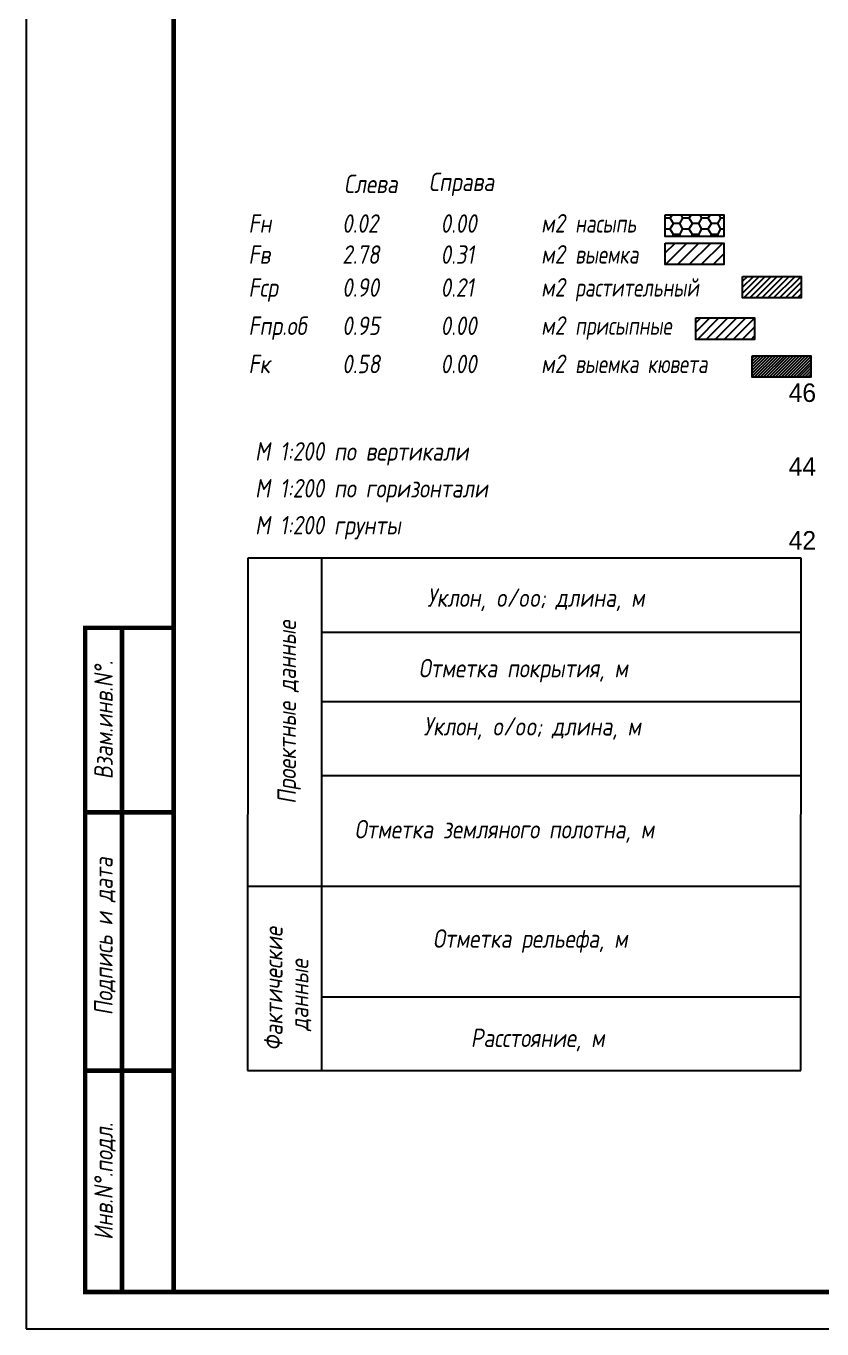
# Model space of a CAD drawing. Extents: x -717 to 1451, y -133302 to 233.
# Drawn here: x -30.1 to 77.8, y -114882.4 to -114705.9 of the extents above; entities that cross this region are included whole.
import ezdxf
from ezdxf.enums import TextEntityAlignment as Align

# ---------------------------------------------------------------- set-up
doc = ezdxf.new("R2010")
doc.units = 0
for name, color, linetype in [('Зарамочное оформление', 7, 'Continuous'), ('Линейка абсолютных высот', 7, 'Continuous'), ('Объем выемки', 7, 'Continuous'), ('Объем кюветов', 7, 'Continuous'), ('Объем насыпи', 7, 'Continuous'), ('Объем присыпных обочин', 7, 'Continuous'), ('Объем срезки растительного слоя', 7, 'Continuous'), ('Объём_2650', 7, 'Continuous'), ('Таблица', 7, 'Continuous')]:
    doc.layers.add(name, color=color, linetype=linetype)
for name, color, linetype, true_color in [('Объём_2563', 7, 'Continuous', 0xff8000), ('Объём_2570', 7, 'Continuous', 0x80ff00), ('Объём_2600', 7, 'Continuous', 0x808000), ('Объём_2620', 2, 'Continuous', 0xffff00)]:
    doc.layers.add(name, color=color, linetype=linetype, true_color=true_color)
doc.styles.get("Standard").update_dxf_attribs({"font": 'txt', "height": 2.5})
doc.styles.add('М', font='romand.shx', dxfattribs={"width": 0.8, "oblique": 10, "height": 2.5})

# ---------------------------------------------------------------- blocks, each defined once
blk = doc.blocks.new('условные обозначения')
at = {"layer": 'Объём_2563'}
h = blk.add_hatch(dxfattribs=at)
h.set_pattern_fill('ANSI31', color=256, scale=0.3)
h.set_pattern_definition([(45, (-34.5, -100.5), (-0.673519, 0.673519), [])])
h.paths.add_polyline_path([(18.26, 7.53), (27.08, 7.53), (27.08, 4.62), (18.26, 4.62)])
at = {"layer": 'Объём_2570'}
h = blk.add_hatch(dxfattribs=at)
h.set_pattern_fill('ANSI31', color=3, scale=0.2)
h.set_pattern_definition([(45, (-32.9034, -100.5), (-0.4490128, 0.4490128), [])])
h.paths.add_polyline_path([(25.29, 13.16), (34.12, 13.16), (34.12, 10.25), (25.29, 10.25)])
at = {"layer": 'Объём_2600'}
h = blk.add_hatch(dxfattribs=at)
h.set_pattern_fill('ANSI31', color=6, scale=0.4)
h.set_pattern_definition([(45, (-34.5, -100.5), (-0.898026, 0.898026), [])])
h.paths.add_polyline_path([(13.63, 17.67), (22.46, 17.67), (22.46, 14.76), (13.63, 14.76)])
at = {"layer": 'Объём_2620'}
h = blk.add_hatch(dxfattribs=at)
h.set_pattern_fill('ANSI31', color=2, scale=0.1)
h.set_pattern_definition([(45, (-33.755, -100.5), (-0.2245064, 0.2245064), [])])
h.paths.add_polyline_path([(26.75, 2.41), (35.57, 2.41), (35.57, -0.5), (26.75, -0.5)])
at = {"layer": 'Объём_2650'}
h = blk.add_hatch(dxfattribs=at)
h.set_pattern_fill('HONEY', color=5, scale=0.3)
h.set_pattern_definition([(0, (-34.5, -100.5), (1.42875, 0.824889), [0.9525, -1.905]), (120, (-34.5, -100.5), (-1.42875, 0.824889), [0.9525, -1.905]), (60, (-34.5, -100.5), (3e-09, 1.6497784), [-1.905, 0.9525])])
h.paths.add_polyline_path([(13.63, 21.49), (22.46, 21.49), (22.46, 18.58), (13.63, 18.58)])
at = {"layer": 'Объём_2563'}
blk.add_lwpolyline([(18.26, 7.53), (27.08, 7.53), (27.08, 4.62), (18.26, 4.62)], close=True, dxfattribs=at)
at = {"layer": 'Объём_2620', "color": 2}
blk.add_lwpolyline([(26.75, 2.41), (35.57, 2.41), (35.57, -0.5), (26.75, -0.5)], close=True, dxfattribs=at)
at = {"layer": 'Объём_2650', "color": 5}
blk.add_lwpolyline([(13.63, 21.49), (22.46, 21.49), (22.46, 18.58), (13.63, 18.58)], close=True, dxfattribs=at)
at = {"layer": 'Объём_2650', "color": 6}
blk.add_lwpolyline([(13.63, 17.67), (22.46, 17.67), (22.46, 14.76), (13.63, 14.76)], close=True, dxfattribs=at)
at = {"layer": 'Объём_2650', "color": 3}
blk.add_lwpolyline([(25.29, 13.16), (34.12, 13.16), (34.12, 10.25), (25.29, 10.25)], close=True, dxfattribs=at)
at = {"layer": 'Объем насыпи', "color": 1, "style": 'М', "oblique": 10, "width": 0.8}
for s, p in [('насыпь', (0.09, 19.09)), ('выемка', (0.09, 14.89)), ('растительный', (0.09, 10.42)), ('присыпные', (0.09, 5.24)), ('выемка кювета', (0.09, 0.06))]:
    blk.add_text(s, height=2.5, dxfattribs=at).set_placement(p)

msp = doc.modelspace()

# ---------------------------------------------------------------- linework, layer by layer
at = {"layer": 'Таблица', "linetype": 'Continuous', "flags": 128}
for points in [[(0, -114778), (-0.054, -114847.421)], [(75, -114778), (0, -114778)], [(10, -114778), (10, -114847.421)], [(74.946, -114847.421), (75, -114778)], [(10, -114788), (75, -114788)], [(10, -114797.421), (75, -114797.421)], [(9.946, -114807.421), (74.946, -114807.421)], [(-0.054, -114822.421), (74.946, -114822.421)], [(9.946, -114837.421), (74.946, -114837.421)], [(-0.054, -114847.421), (74.946, -114847.421)]]:
    msp.add_lwpolyline(points, dxfattribs=at)

# ---------------------------------------------------------------- block references
at = {"layer": 'Объём_2570', "xscale": 0.9}
msp.add_blockref('условные обозначения', (44.274, -114752.962), dxfattribs=at)

# ---------------------------------------------------------------- texts
at = {"style": 'М', "oblique": 10, "width": 0.8}
msp.add_text('М 1:200 грунты', height=2.5, dxfattribs=at).set_placement((0.973, -114774.769))
at = {"layer": 'Линейка абсолютных высот'}
for s, p in [('46', (77, -114755.57)), ('44', (77, -114765.57)), ('42', (77, -114775.57))]:
    msp.add_text(s, height=2.5, dxfattribs=at).set_placement(p, align=Align.MIDDLE_RIGHT)
at = {"layer": 'Объем выемки', "style": 'М', "oblique": 10, "width": 0.8}
for s, p in [('Fв', (0.085, -114738.103)), ('2.78', (12.785, -114738.103)), ('0.31', (26.126, -114738.103)), ('м2', (39.731, -114738.069))]:
    msp.add_text(s, height=2.5, dxfattribs=at).set_placement(p)
at = {"layer": 'Объем кюветов', "style": 'М', "oblique": 10, "width": 0.8}
for s, p in [('Fк', (0.085, -114752.928)), ('0.58', (12.785, -114752.928)), ('0.00', (26.126, -114752.928)), ('м2', (39.731, -114752.894))]:
    msp.add_text(s, height=2.5, dxfattribs=at).set_placement(p)
at = {"layer": 'Объем насыпи', "style": 'М', "oblique": 10, "width": 0.8}
for s, p in [('Слева', (13.029, -114728.517)), ('Справа', (24.522, -114728.25)), ('Fн', (0.085, -114733.898)), ('0.02', (12.785, -114733.898)), ('0.00', (26.126, -114733.898)), ('м2', (39.731, -114733.864))]:
    msp.add_text(s, height=2.5, dxfattribs=at).set_placement(p)
at = {"layer": 'Объем присыпных обочин', "style": 'М', "oblique": 10, "width": 0.8}
for s, p in [('Fпр.об', (0.085, -114747.749)), ('0.95', (12.785, -114747.749)), ('0.00', (26.126, -114747.749)), ('м2', (39.731, -114747.716))]:
    msp.add_text(s, height=2.5, dxfattribs=at).set_placement(p)
at = {"layer": 'Объем срезки растительного слоя', "style": 'М', "oblique": 10, "width": 0.8}
for s, p in [('Fср', (0.085, -114742.57)), ('0.90', (12.785, -114742.57)), ('0.21', (26.126, -114742.57)), ('м2', (39.731, -114742.537))]:
    msp.add_text(s, height=2.5, dxfattribs=at).set_placement(p)
at = {"layer": 'Таблица', "style": 'М', "oblique": 10, "width": 0.8}
for s, p in [('М 1:200 по вертикали', (0.973, -114764.769)), ('М 1:200 по горизонтали', (0.973, -114769.769)), ('Уклон, o/oo; длина, м', (24.315, -114784.584)), ('Отметка покрытия, м', (23.148, -114794.139)), ('Уклон, o/oo; длина, м', (23.824, -114802.017)), ('Отметка земляного полотна, м', (14.462, -114815.965)), ('Отметка рельефа, м', (25.077, -114830.777)), ('Расстояние, м', (30.202, -114844.23))]:
    msp.add_text(s, height=2.5, dxfattribs=at).set_placement(p)
for s, p in [('Проектные данные ', (6.519, -114811.289)), ('Фактические ', (4.698, -114844.744)), ('данные', (8.204, -114842.039))]:
    msp.add_text(s, height=2.5, rotation=90, dxfattribs=at).set_placement(p)

# ---------------------------------------------------------------- wipeouts: each hides what was drawn before it
msp.add_wipeout([(-10.054, -114787.421), (-22.054, -114787.421), (-22.054, -114877.421), (-10.054, -114877.421)]).dxf.layer = 'Зарамочное оформление'

# ---------------------------------------------------------------- next in the draw order: linework, layer by layer
at = {"flags": 128}
msp.add_lwpolyline([(-30.054, -114882.421), (389.946, -114882.421), (389.946, -114585.421), (-30.054, -114585.421)], close=True, dxfattribs=at)
at = {"const_width": 0.6, "flags": 128}
msp.add_lwpolyline([(-10.054, -114877.421), (384.946, -114877.421), (384.946, -114590.421), (-10.054, -114590.421)], close=True, dxfattribs=at)
at = {"layer": 'Зарамочное оформление', "linetype": 'Continuous', "lineweight": -3, "const_width": 0.6, "flags": 128}
for points in [[(-10.054, -114877.421), (-22.054, -114877.421), (-22.054, -114787.421), (-10.054, -114787.421)], [(-17.054, -114877.421), (-17.054, -114787.421)], [(-22.054, -114812.421), (-10.054, -114812.421)], [(-22.054, -114847.421), (-10.054, -114847.421)]]:
    msp.add_lwpolyline(points, dxfattribs=at)

# ---------------------------------------------------------------- next in the draw order: texts
at = {"layer": 'Зарамочное оформление', "lineweight": 15, "style": 'М', "oblique": 10, "width": 0.8}
for s, p in [('Взам.инв.N%%d.', (-19.554, -114799.921)), ('Подпись и дата', (-19.572, -114829.227)), ('Инв.N%%d.подл.', (-19.554, -114862.421))]:
    msp.add_text(s, height=2.5, rotation=90, dxfattribs=at).set_placement(p, align=Align.MIDDLE_CENTER)

doc.saveas('drawing.dxf')
